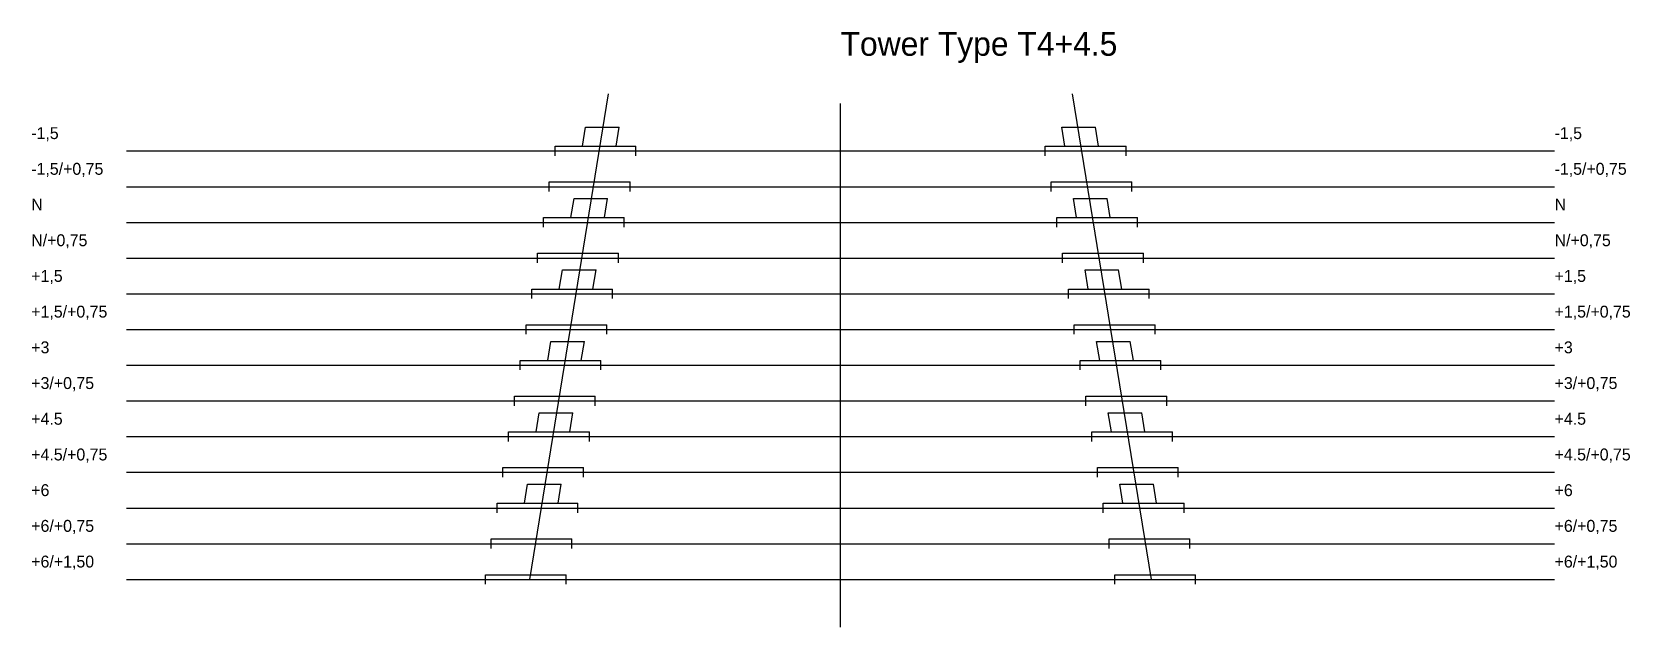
# Model space of a CAD drawing. Header units: metres. Extents: x -16985 to 16585, y -8500 to 4000.
import ezdxf

# ---------------------------------------------------------------- set-up
doc = ezdxf.new("R2010")
doc.units = ezdxf.units.M
doc.linetypes.add('CENTER', pattern=[5.08, 3.175, -0.635, 0.635, -0.635])
for name, color, linetype in [('ANGLED_LINES', 4, 'Continuous'), ('ANNOTATIONS', 2, 'Continuous'), ('BASE_VARIANTS', 7, 'Continuous'), ('CENTERLINE', 3, 'Continuous'), ('OFFSET_VARIANTS', 1, 'Continuous')]:
    doc.layers.add(name, color=color, linetype=linetype)

msp = doc.modelspace()

# ---------------------------------------------------------------- linework, layer by layer
at = {"layer": 'ANGLED_LINES'}
for p, q in [((-6530, -7500), (-4871, 2700)), ((6530, -7500), (4871, 2700))]:
    msp.add_line(p, q, dxfattribs=at)
at = {"layer": 'BASE_VARIANTS'}
for p, q in [((-5419, 1600), (-5354, 2000)), ((-5354, 2000), (-4648, 2000)), ((-4713, 1600), (-4648, 2000)), ((4713, 1600), (4648, 2000)), ((4648, 2000), (5354, 2000)), ((5419, 1600), (5354, 2000)), ((-15000, 1500), (15000, 1500)), ((-5997, 1400), (-5997, 1600)), ((-5997, 1600), (-4300, 1600)), ((-4300, 1400), (-4300, 1600)), ((4300, 1400), (4300, 1600)), ((4300, 1600), (5997, 1600)), ((5997, 1400), (5997, 1600)), ((-5663, 100), (-5598, 500)), ((-5598, 500), (-4892, 500)), ((-4957, 100), (-4892, 500)), ((4957, 100), (4892, 500)), ((4892, 500), (5598, 500)), ((5663, 100), (5598, 500)), ((-15000, 0), (15000, 0)), ((-6241, -100), (-6241, 100)), ((-6241, 100), (-4544, 100)), ((-4544, -100), (-4544, 100)), ((4544, -100), (4544, 100)), ((4544, 100), (6241, 100)), ((6241, -100), (6241, 100)), ((-5907, -1400), (-5842, -1000)), ((-5842, -1000), (-5136, -1000)), ((-5201, -1400), (-5136, -1000)), ((5201, -1400), (5136, -1000)), ((5136, -1000), (5842, -1000)), ((5907, -1400), (5842, -1000)), ((-15000, -1500), (15000, -1500)), ((-6485, -1600), (-6485, -1400)), ((-6485, -1400), (-4788, -1400)), ((-4788, -1600), (-4788, -1400)), ((4788, -1600), (4788, -1400)), ((4788, -1400), (6485, -1400)), ((6485, -1600), (6485, -1400)), ((-6151, -2900), (-6086, -2500)), ((-6086, -2500), (-5380, -2500)), ((-5445, -2900), (-5380, -2500)), ((5445, -2900), (5380, -2500)), ((5380, -2500), (6086, -2500)), ((6151, -2900), (6086, -2500)), ((-15000, -3000), (15000, -3000)), ((-6729, -3100), (-6729, -2900)), ((-6729, -2900), (-5032, -2900)), ((-5032, -3100), (-5032, -2900)), ((5032, -3100), (5032, -2900)), ((5032, -2900), (6729, -2900)), ((6729, -3100), (6729, -2900)), ((-6395, -4400), (-6330, -4000)), ((-6330, -4000), (-5624, -4000)), ((-5689, -4400), (-5624, -4000)), ((5689, -4400), (5624, -4000)), ((5624, -4000), (6330, -4000)), ((6395, -4400), (6330, -4000)), ((-15000, -4500), (15000, -4500)), ((-6973, -4600), (-6973, -4400)), ((-6973, -4400), (-5276, -4400)), ((-5276, -4600), (-5276, -4400)), ((5276, -4600), (5276, -4400)), ((5276, -4400), (6973, -4400)), ((6973, -4600), (6973, -4400)), ((-6639, -5900), (-6574, -5500)), ((-6574, -5500), (-5868, -5500)), ((-5933, -5900), (-5868, -5500)), ((5933, -5900), (5868, -5500)), ((5868, -5500), (6574, -5500)), ((6639, -5900), (6574, -5500)), ((-15000, -6000), (15000, -6000)), ((-7216, -6100), (-7216, -5900)), ((-7216, -5900), (-5519, -5900)), ((-5519, -6100), (-5519, -5900)), ((5519, -6100), (5519, -5900)), ((5519, -5900), (7216, -5900)), ((7216, -6100), (7216, -5900))]:
    msp.add_line(p, q, dxfattribs=at)
at = {"layer": 'CENTERLINE', "linetype": 'CENTER'}
msp.add_line((0, -8500), (0, 2500), dxfattribs=at)
at = {"layer": 'OFFSET_VARIANTS'}
for p, q in [((-15000, 750), (15000, 750)), ((-6119, 650), (-6119, 850)), ((-6119, 850), (-4422, 850)), ((-4422, 650), (-4422, 850)), ((4422, 650), (4422, 850)), ((4422, 850), (6119, 850)), ((6119, 650), (6119, 850)), ((-6363, -850), (-6363, -650)), ((-6363, -650), (-4666, -650)), ((-4666, -850), (-4666, -650)), ((4666, -850), (4666, -650)), ((4666, -650), (6363, -650)), ((6363, -850), (6363, -650)), ((-15000, -750), (15000, -750)), ((-15000, -2250), (15000, -2250)), ((-6607, -2350), (-6607, -2150)), ((-6607, -2150), (-4910, -2150)), ((-4910, -2350), (-4910, -2150)), ((4910, -2350), (4910, -2150)), ((4910, -2150), (6607, -2150)), ((6607, -2350), (6607, -2150)), ((-6851, -3850), (-6851, -3650)), ((-6851, -3650), (-5154, -3650)), ((-5154, -3850), (-5154, -3650)), ((5154, -3850), (5154, -3650)), ((5154, -3650), (6851, -3650)), ((6851, -3850), (6851, -3650)), ((-15000, -3750), (15000, -3750)), ((-15000, -5250), (15000, -5250)), ((-7095, -5350), (-7095, -5150)), ((-7095, -5150), (-5398, -5150)), ((-5398, -5350), (-5398, -5150)), ((5398, -5350), (5398, -5150)), ((5398, -5150), (7095, -5150)), ((7095, -5350), (7095, -5150)), ((-7338, -6850), (-7338, -6650)), ((-7338, -6650), (-5641, -6650)), ((-5641, -6850), (-5641, -6650)), ((5641, -6850), (5641, -6650)), ((5641, -6650), (7338, -6650)), ((7338, -6850), (7338, -6650)), ((-15000, -6750), (15000, -6750)), ((-15000, -7500), (15000, -7500)), ((-7460, -7600), (-7460, -7400)), ((-7460, -7400), (-5763, -7400)), ((-5763, -7600), (-5763, -7400)), ((5763, -7600), (5763, -7400)), ((5763, -7400), (7460, -7400)), ((7460, -7600), (7460, -7400))]:
    msp.add_line(p, q, dxfattribs=at)

# ---------------------------------------------------------------- texts
at = {"layer": 'ANNOTATIONS'}
for s, height, p in [('Tower Type T4+4.5', 500, (0, 3500)), ('-1,5', 250, (-17000, 1750)), ('-1,5', 250, (15000, 1750)), ('-1,5/+0,75', 250, (-17000, 1000)), ('-1,5/+0,75', 250, (15000, 1000)), ('N', 250, (-17000, 250)), ('N', 250, (15000, 250)), ('N/+0,75', 250, (-17000, -500)), ('N/+0,75', 250, (15000, -500)), ('+1,5', 250, (-17000, -1250)), ('+1,5', 250, (15000, -1250)), ('+1,5/+0,75', 250, (-17000, -2000)), ('+1,5/+0,75', 250, (15000, -2000)), ('+3', 250, (-17000, -2750)), ('+3', 250, (15000, -2750)), ('+3/+0,75', 250, (-17000, -3500)), ('+3/+0,75', 250, (15000, -3500)), ('+4.5', 250, (-17000, -4250)), ('+4.5', 250, (15000, -4250)), ('+4.5/+0,75', 250, (-17000, -5000)), ('+4.5/+0,75', 250, (15000, -5000)), ('+6', 250, (-17000, -5750)), ('+6', 250, (15000, -5750)), ('+6/+0,75', 250, (-17000, -6500)), ('+6/+0,75', 250, (15000, -6500)), ('+6/+1,50', 250, (-17000, -7250)), ('+6/+1,50', 250, (15000, -7250))]:
    msp.add_text(s, height=height, dxfattribs=at).set_placement(p)

doc.saveas('drawing.dxf')
